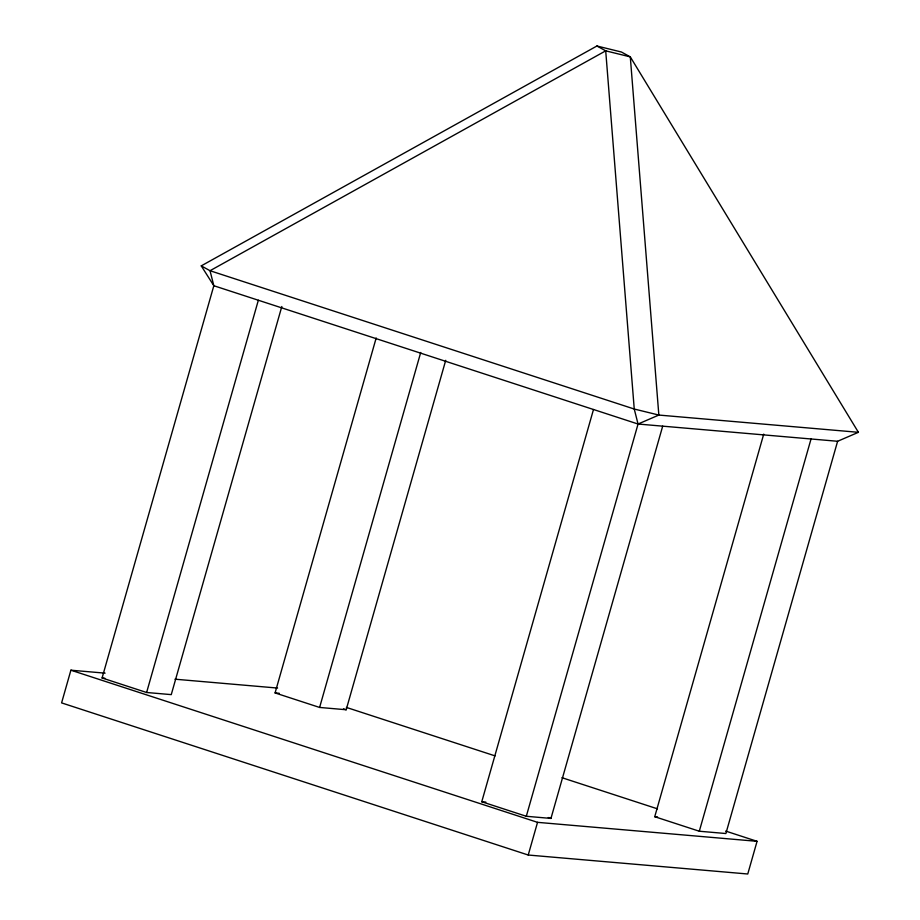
<?xml version="1.0" encoding="UTF-8"?>
<svg xmlns="http://www.w3.org/2000/svg" width="920" height="920" viewBox="0 0 920 920"><rect width="100%" height="100%" fill="white"/><g stroke="black" fill="none" stroke-linecap="round" stroke-linejoin="round"><path stroke-width="1.38" d="M105.11 673.152L70.897 670.197L61.594 702.891L528.229 855.025L747.764 874L757.068 841.317L725.684 831.082M281.819 306.509L171.258 694.623L146.613 692.495L102.085 677.982L213.831 285.729L210.024 270.721L201.25 265.868L596.919 46L621.448 52.026L630.292 56.879L858.406 432.308L837.614 441.278L638.054 424.028L213.831 285.729L201.25 265.868M146.613 692.495L258.347 300.242M445.728 360.306L346.184 709.745L319.608 707.445L275.08 692.932L376.188 337.962M319.608 707.445L420.716 352.486M662.688 426.167L550.953 818.42L526.309 816.281L481.758 801.757L593.492 409.503M526.309 816.281L638.054 424.028L634.248 409.032L605.705 50.841L596.919 46M528.229 855.025L537.544 822.342L757.068 841.317M837.614 441.278L725.88 833.531L699.303 831.231L654.741 816.707L763.726 434.125M699.303 831.231L811.037 438.989M638.054 424.028L658.846 415.058L858.406 432.308M174.961 679.19L277.598 688.068M102.085 677.982L104.834 678.212M275.08 692.932L279.277 693.289M481.758 801.757L485.863 802.113M654.741 816.707L657.547 816.948M346.368 707.411L495.098 755.895M561.947 777.699L657.466 808.841M343.482 708.86L346.184 709.745M548.251 817.535L550.953 818.42M70.897 670.197L537.544 822.342M605.705 50.841L210.024 270.721L634.248 409.032L658.846 415.058L630.292 56.879L605.705 50.841"/></g></svg>
